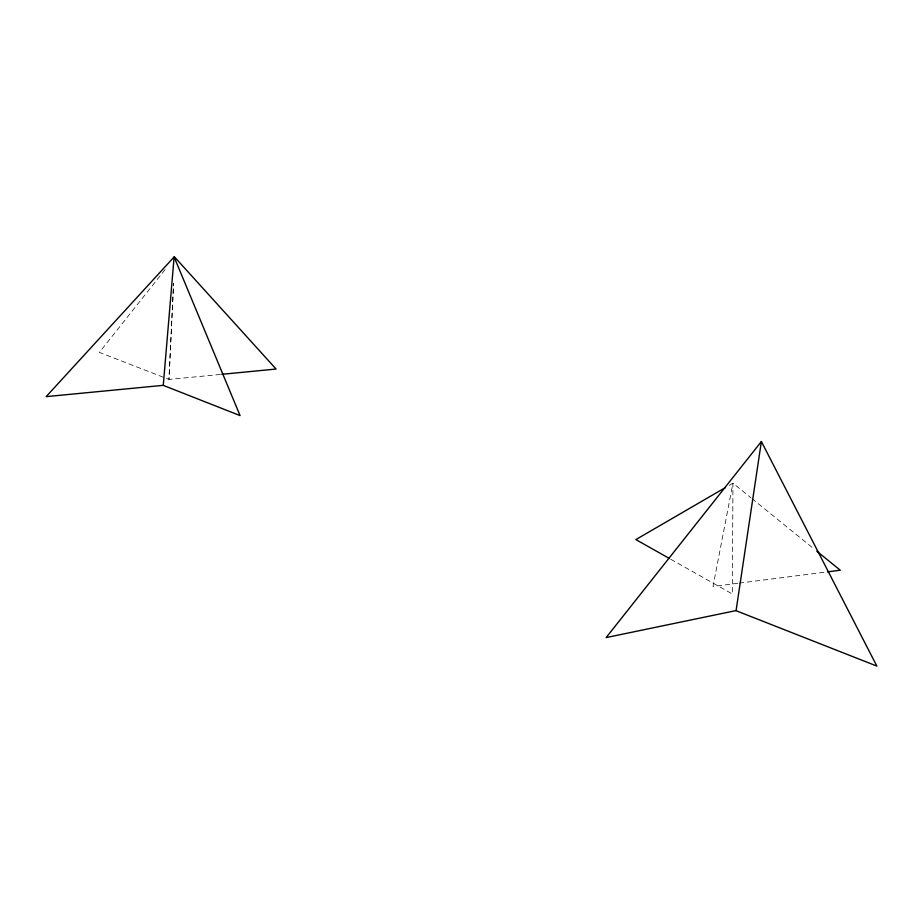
<?xml version="1.0" encoding="UTF-8"?>
<svg xmlns="http://www.w3.org/2000/svg" width="923" height="923" viewBox="0 0 923 923"><rect width="100%" height="100%" fill="white"/><g stroke="black" fill="none" stroke-linecap="round" stroke-linejoin="round"><path stroke-width="0.69" stroke-dasharray="4.62 3.46" d="M165.067 269.608L99.372 352.39L164.929 377.842M729.205 485.348L732.943 483.179L750.837 497.682M737.8 583.278L713.029 586.44L732.943 483.179L732.366 593.997L670.663 559.2M739.219 583.105L826.05 572.041M220.401 374.45L168.99 379.445L173.593 283.165L168.944 379.399L166.267 378.361M751.957 498.593L814.571 549.37"/><path stroke-width="1.38" d="M163.267 385.387L174.112 256.929L46.15 396.636L163.209 385.341L240.061 415.592L174.112 256.929M761.383 441.529L736.058 610.691L876.85 666.071L761.383 441.529L606.134 637.585L735.931 610.611M725.478 487.517L635.878 539.586L669.417 558.496M827.47 571.856L840.288 570.229L816.809 551.181M221.832 374.311L276.092 369.05L174.839 257.298"/></g></svg>
